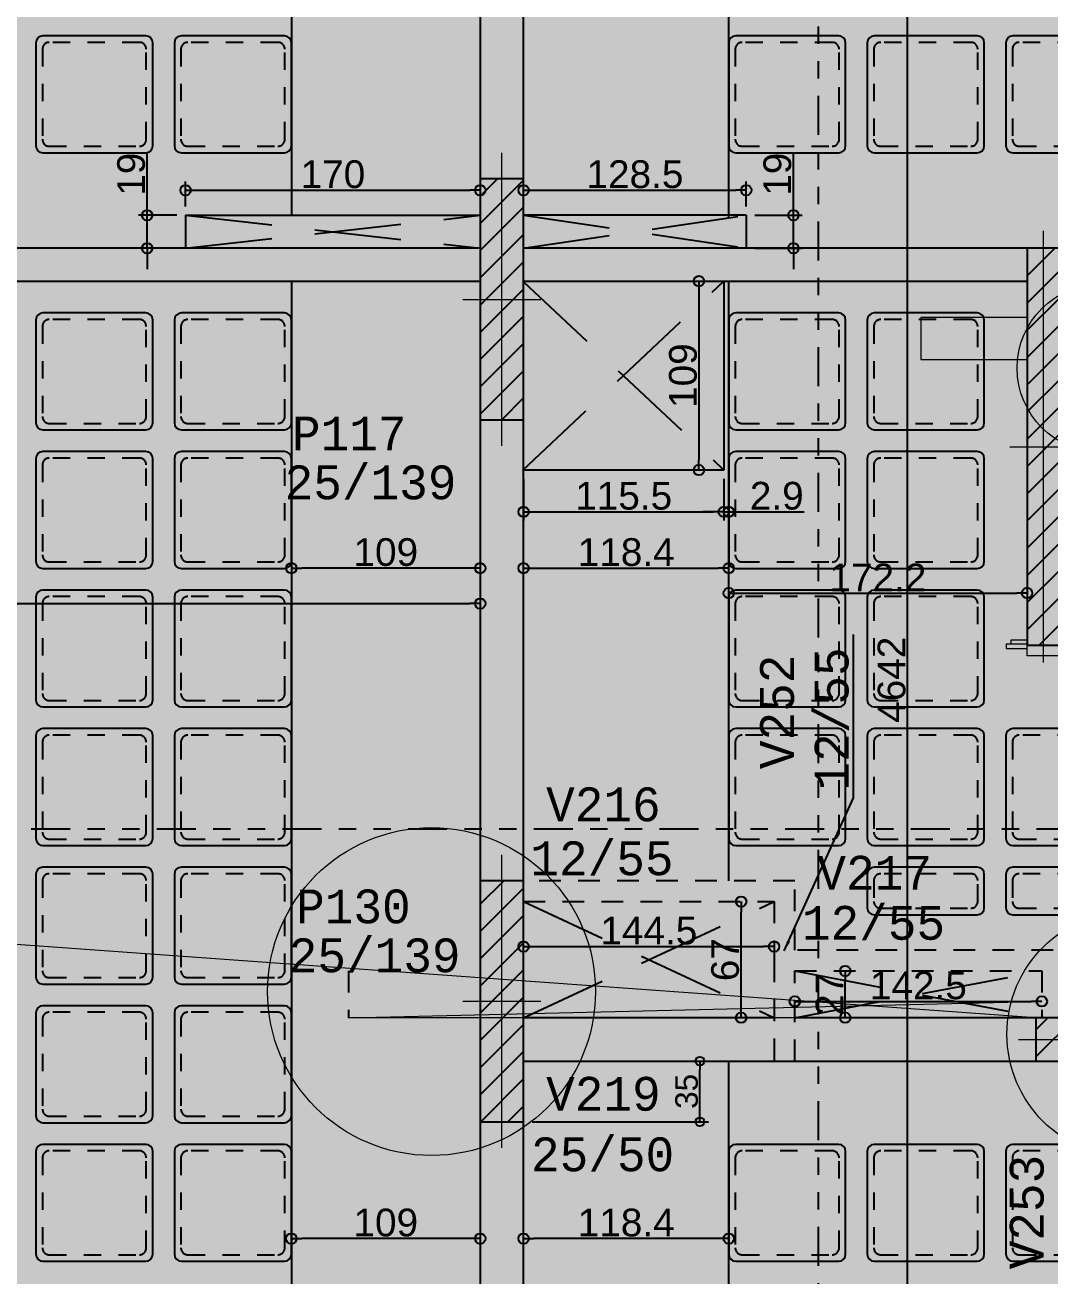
# Model space of a CAD drawing. Header units: millimetres. Extents: x -967 to 563, y -1588 to 506.
# Drawn here: x 53.28 to 59.2, y -248.77 to -241.55 of the extents above; entities that cross this region are included whole.
import ezdxf

# ---------------------------------------------------------------- set-up
doc = ezdxf.new("R2010")
doc.units = ezdxf.units.MM
for name, pattern in [('CYPE_RAYAPUNTOPUNTO', [0.45, 0.225, -0.075, 0, -0.075, 0, -0.075]), ('DASHDOT', [1, 0.5, -0.25, 0, -0.25]), ('ESTILO_TQS_0001', [1, 0.7, -0.3]), ('HIDDEN2', [0.1875, 0.125, -0.0625]), ('TRAZO_HUECO', [0.75, 0.5, -0.25])]:
    doc.linetypes.add(name, pattern=pattern)
for name, color, linetype in [('1', 5, 'Continuous'), ('11', 7, 'Continuous'), ('12', 4, 'Continuous'), ('208', 13, 'Continuous'), ('237', 5, 'Continuous'), ('241', 7, 'TRAZO_HUECO'), ('251', 5, 'Continuous'), ('252', 153, 'ESTILO_TQS_0001'), ('3', 2, 'Continuous'), ('347-XXXX-ARQ-BASE-013-IMPLANTAÇÃO$0$_XREF-ARQ', 7, 'Continuous'), ('8', 7, 'Continuous'), ('9', 7, 'Continuous'), ('A_htc_alv', 7, 'Continuous'), ('COTAS', 1, 'Continuous'), ('EIXOS', 8, 'DASHDOT')]:
    doc.layers.add(name, color=color, linetype=linetype)
doc.layers.add('PILAR_EIXOS', color=1, linetype='Continuous', lineweight=0)
doc.layers.add('PILAR_HACH', color=4, linetype='Continuous', lineweight=0)
doc.styles.add('ARIAL', font='arial.ttf')
doc.styles.add('TQS_LUCIDA_CONSOLE', font='lucon.TTF')
doc.dimstyles.new('AVILLA 100', dxfattribs={"dimtxt": 0.13, "dimasz": 0.05, "dimexe": 0.05, "dimexo": 0.05, "dimgap": 0.01, "dimtad": 3, "dimdec": 0, "dimlfac": 100, "dimzin": 1, "dimdsep": 46, "dimtxsty": 'ARIAL', "dimblk": 'ORIGIN', "dimcen": 1.5, "dimclrd": 10, "dimclre": 10, "dimclrt": 7, "dimadec": 0, "dimazin": 0, "dimtfac": 1, "dimtdec": 0, "dimtmove": 0, "dimatfit": 1, "dimfxl": 1, "dimarcsym": 0})
doc.dimstyles.new('AVILLA 100 2', dxfattribs={"dimtxt": 0.16, "dimasz": 0.06, "dimexe": 0.05, "dimexo": 0.05, "dimgap": 0.01, "dimtad": 3, "dimdec": 1, "dimlfac": 100, "dimzin": 9, "dimdsep": 46, "dimtxsty": 'ARIAL', "dimblk": 'ORIGIN', "dimcen": 1.5, "dimclrd": 10, "dimclre": 10, "dimclrt": 7, "dimadec": 0, "dimazin": 0, "dimtfac": 1, "dimtdec": 1, "dimtmove": 0, "dimatfit": 1, "dimfxl": 1, "dimarcsym": 0})
pattern_1 = [(45, (585.15059, -196.08026), (-0.07857724, 0.07857724), [])]

# ---------------------------------------------------------------- blocks, each defined once
blk = doc.blocks.new('ENCHIMENTO_PISO TERREO')
h = blk.add_hatch(color=9)
h.dxf.hatch_style = 1
h.paths.add_polyline_path([(27.7, 0.14), (27.7, 0.75), (31.15, 0.75), (31.15, 5.14), (24.8495, 5.14), (24.8495, 7.04), (12.06, 7.04), (12.06, 4.64), (4, 4.64), (4, 7.04), (-8.79, 7.04), (-8.7905, 5.14), (-15.09, 5.14), (-15.09, 0.75), (-11.64, 0.75), (-11.64, 0.17), (-11.64, -2.71), (-15.09, -2.71), (-15.09, -9.5), (-8.39, -9.5), (-8.39, -11), (1.35, -11), (1.35, -10.25), (14.71, -10.25), (14.71, -11), (24.45, -11), (24.45, -9.5), (31.15, -9.5), (31.15, -5.11), (27.7, -5.11)])
blk = doc.blocks.new('_VAONER063700637000750007500')
at = {"layer": '251', "color": 8}
for p, q in [((-33.725, 29.725), (-33.725, -29.725)), ((29.725, 33.725), (-29.725, 33.725)), ((33.725, -29.725), (33.725, 29.725)), ((-29.725, -33.725), (29.725, -33.725))]:
    blk.add_line(p, q, dxfattribs=at)
for centre, start, end in [((-29.725, 29.725), 90, 180), ((29.725, 29.725), 0, 90), ((-29.725, -29.725), 180, 270), ((29.725, -29.725), 270, 0)]:
    blk.add_arc(centre, 4, start, end, dxfattribs=at)
at = {"layer": '252', "color": 8}
for p, q in [((25.975, 29.975), (-25.975, 29.975)), ((-29.975, 25.975), (-29.975, -25.975)), ((29.975, -25.975), (29.975, 25.975)), ((-25.975, -29.975), (25.975, -29.975))]:
    blk.add_line(p, q, dxfattribs=at)
for centre, start, end in [((-25.975, 25.975), 90, 180), ((25.975, 25.975), 0, 90), ((-25.975, -25.975), 180, 270), ((25.975, -25.975), 270, 0)]:
    blk.add_arc(centre, 4, start, end, dxfattribs=at)
blk = doc.blocks.new('_VAONER063700237000750007500')
at = {"layer": '251', "color": 8}
for p, q in [((-33.725, 9.725), (-33.725, -9.725)), ((29.725, 13.725), (-29.725, 13.725)), ((33.725, -9.725), (33.725, 9.725)), ((-29.725, -13.725), (29.725, -13.725))]:
    blk.add_line(p, q, dxfattribs=at)
for centre, start, end in [((-29.725, 9.725), 90, 180), ((29.725, 9.725), 0, 90), ((-29.725, -9.725), 180, 270), ((29.725, -9.725), 270, 0)]:
    blk.add_arc(centre, 4, start, end, dxfattribs=at)
at = {"layer": '252', "color": 8}
for p, q in [((25.975, 9.975), (-25.975, 9.975)), ((-29.975, 5.975), (-29.975, -5.975)), ((29.975, -5.975), (29.975, 5.975)), ((-25.975, -9.975), (25.975, -9.975))]:
    blk.add_line(p, q, dxfattribs=at)
for centre, start, end in [((-25.975, 5.975), 90, 180), ((25.975, 5.975), 0, 90), ((-25.975, -5.975), 180, 270), ((25.975, -5.975), 270, 0)]:
    blk.add_arc(centre, 4, start, end, dxfattribs=at)
blk = doc.blocks.new('NERVURADA TÉRREO 1 MODELO 2 (LO) R0')
at = {"layer": '208', "xscale": 0.01, "yscale": 0.01, "zscale": 0.01}
for name, p in [('_VAONER063700637000750007500', (725.8575, -755.1215)), ('_VAONER063700637000750007500', (726.657, -755.1215)), ('_VAONER063700637000750007500', (729.855, -755.1215)), ('_VAONER063700637000750007500', (730.6545, -755.1215)), ('_VAONER063700637000750007500', (731.454, -755.1215)), ('_VAONER063700637000750007500', (725.8575, -756.7205)), ('_VAONER063700637000750007500', (726.657, -756.7205)), ('_VAONER063700637000750007500', (729.855, -756.7205)), ('_VAONER063700637000750007500', (730.6545, -756.7205)), ('_VAONER063700637000750007500', (725.8575, -757.52)), ('_VAONER063700637000750007500', (726.657, -757.52)), ('_VAONER063700637000750007500', (729.855, -757.52)), ('_VAONER063700637000750007500', (730.6545, -757.52)), ('_VAONER063700637000750007500', (725.8575, -758.3195)), ('_VAONER063700637000750007500', (726.657, -758.3195)), ('_VAONER063700637000750007500', (729.855, -758.3195)), ('_VAONER063700637000750007500', (730.6545, -758.3195)), ('_VAONER063700637000750007500', (725.8575, -759.119)), ('_VAONER063700637000750007500', (726.657, -759.119)), ('_VAONER063700637000750007500', (729.855, -759.119)), ('_VAONER063700637000750007500', (730.6545, -759.119)), ('_VAONER063700637000750007500', (731.454, -759.119)), ('_VAONER063700637000750007500', (725.8575, -759.9185)), ('_VAONER063700637000750007500', (726.657, -759.9185)), ('_VAONER063700237000750007500', (730.6545, -759.7185)), ('_VAONER063700237000750007500', (731.454, -759.7185)), ('_VAONER063700637000750007500', (725.8575, -760.718)), ('_VAONER063700637000750007500', (726.657, -760.718)), ('_VAONER063700637000750007500', (725.8575, -761.5175)), ('_VAONER063700637000750007500', (726.657, -761.5175)), ('_VAONER063700637000750007500', (729.855, -761.5175)), ('_VAONER063700637000750007500', (730.6545, -761.5175)), ('_VAONER063700637000750007500', (731.454, -761.5175))]:
    blk.add_blockref(name, p, dxfattribs=at)
blk = doc.blocks.new('_Origin')
at = {"color": 0, "linetype": 'ByBlock', "lineweight": -2}
blk.add_line((0, 0), (-1, 0), dxfattribs=at)
blk.add_circle((0, 0), 0.5, dxfattribs=at)
blk = doc.blocks.new('Eixos do pilar')
at = {"layer": 'PILAR_EIXOS'}
for p, q in [((0, -0.5), (0, 0.5)), ((-0.5, 0), (0.5, 0))]:
    blk.add_line(p, q, dxfattribs=at)
blk = doc.blocks.new('EIXOS DE OBRA TERREO1')
at = {"layer": 'EIXOS', "linetype": 'CYPE_RAYAPUNTOPUNTO'}
for p, q in [((730.0342, -130.4804), (730.0342, -190.271)), ((699.3939, -159.3597), (774.5346, -159.3597))]:
    blk.add_line(p, q, dxfattribs=at)
blk = doc.blocks.new('*D521')
at = {"layer": 'COTAS', "color": 10, "linetype": 'ByBlock', "lineweight": -2, "transparency": 16777216}
blk.add_line((838.6327, -593.7448), (837.5692, -593.7448), dxfattribs=at)
at = {"layer": 'Defpoints', "color": 0, "linetype": 'ByBlock', "transparency": 16777216}
for p in [(837.5092, -593.7448), (837.5092, -593.7448), (838.6927, -593.7448)]:
    blk.add_point(p, dxfattribs=at)
at = {"layer": 'COTAS', "color": 10, "linetype": 'ByBlock', "lineweight": -2, "transparency": 16777216, "xscale": 0.06, "yscale": 0.06, "zscale": 0.06, "rotation": 180}
blk.add_blockref('_Origin', (837.5092, -593.7448), dxfattribs=at)
at = {"layer": 'COTAS', "color": 10, "linetype": 'ByBlock', "lineweight": -2, "transparency": 16777216, "xscale": 0.06, "yscale": 0.06, "zscale": 0.06}
blk.add_blockref('_Origin', (838.6927, -593.7448), dxfattribs=at)
at = {"layer": 'COTAS', "color": 7, "linetype": 'ByBlock', "transparency": 16777216, "insert": (838.101, -593.6531), "char_height": 0.16, "attachment_point": 5, "style": 'ARIAL'}
blk.add_mtext('118.4', dxfattribs=at)
blk = doc.blocks.new('*D784')
at = {"layer": 'COTAS', "color": 10, "linetype": 'ByBlock', "lineweight": -2, "transparency": 16777216}
blk.add_line((839.7245, -613.6704), (839.7245, -567.3704), dxfattribs=at)
at = {"layer": 'Defpoints', "color": 0, "linetype": 'ByBlock', "transparency": 16777216}
for p in [(839.7245, -567.3104), (839.7245, -567.3104), (839.7245, -613.7304)]:
    blk.add_point(p, dxfattribs=at)
at = {"layer": 'COTAS', "color": 10, "linetype": 'ByBlock', "lineweight": -2, "transparency": 16777216, "xscale": 0.06, "yscale": 0.06, "zscale": 0.06}
for p, rotation in [((839.7245, -567.3104), 90), ((839.7245, -613.7304), 270)]:
    blk.add_blockref('_Origin', p, dxfattribs=dict(at, rotation=rotation))
at = {"layer": 'COTAS', "color": 7, "linetype": 'ByBlock', "transparency": 16777216, "insert": (839.6329, -590.5204), "char_height": 0.16, "attachment_point": 5, "rotation": 90, "style": 'ARIAL'}
blk.add_mtext('4642', dxfattribs=at)
blk = doc.blocks.new('*D851')
at = {"layer": 'COTAS', "color": 10, "linetype": 'ByBlock', "lineweight": -2, "transparency": 16777216}
for p, q in [((835.5592, -587.7904), (835.5592, -587.6459)), ((835.6192, -587.6959), (837.1992, -587.6959))]:
    blk.add_line(p, q, dxfattribs=at)
at = {"layer": 'Defpoints', "color": 0, "linetype": 'ByBlock', "transparency": 16777216}
for p in [(837.2592, -587.6959), (837.2592, -587.6959), (835.5592, -587.8404)]:
    blk.add_point(p, dxfattribs=at)
at = {"layer": 'COTAS', "color": 10, "linetype": 'ByBlock', "lineweight": -2, "transparency": 16777216, "xscale": 0.06, "yscale": 0.06, "zscale": 0.06, "rotation": 180}
blk.add_blockref('_Origin', (835.5592, -587.6959), dxfattribs=at)
at = {"layer": 'COTAS', "color": 10, "linetype": 'ByBlock', "lineweight": -2, "transparency": 16777216, "xscale": 0.06, "yscale": 0.06, "zscale": 0.06}
blk.add_blockref('_Origin', (837.2592, -587.6959), dxfattribs=at)
at = {"layer": 'COTAS', "color": 7, "linetype": 'ByBlock', "transparency": 16777216, "insert": (836.4092, -587.6042), "char_height": 0.16, "attachment_point": 5, "style": 'ARIAL'}
blk.add_mtext('170', dxfattribs=at)
blk = doc.blocks.new('*D852')
at = {"layer": 'COTAS', "color": 10, "linetype": 'ByBlock', "lineweight": -2, "transparency": 16777216}
for p, q in [((835.3374, -587.7804), (835.3374, -587.4859)), ((835.5092, -587.8404), (835.2874, -587.8404)), ((835.3374, -588.0304), (835.3374, -587.8404)), ((835.5092, -588.0304), (835.2874, -588.0304)), ((835.3374, -588.0904), (835.3374, -588.1504))]:
    blk.add_line(p, q, dxfattribs=at)
at = {"layer": 'Defpoints', "color": 0, "linetype": 'ByBlock', "transparency": 16777216}
for p in [(835.3374, -587.8404), (835.5592, -587.8404), (835.5592, -588.0304)]:
    blk.add_point(p, dxfattribs=at)
at = {"layer": 'COTAS', "color": 10, "linetype": 'ByBlock', "lineweight": -2, "transparency": 16777216, "xscale": 0.06, "yscale": 0.06, "zscale": 0.06}
for p, rotation in [((835.3374, -587.8404), 270), ((835.3374, -588.0304), 90)]:
    blk.add_blockref('_Origin', p, dxfattribs=dict(at, rotation=rotation))
at = {"layer": 'COTAS', "color": 7, "linetype": 'ByBlock', "transparency": 16777216, "insert": (835.2457, -587.6032), "char_height": 0.16, "attachment_point": 5, "rotation": 90, "style": 'ARIAL'}
blk.add_mtext('19', dxfattribs=at)
blk = doc.blocks.new('*D853')
at = {"layer": 'COTAS', "color": 10, "linetype": 'ByBlock', "lineweight": -2, "transparency": 16777216}
for p, q in [((837.5092, -587.7904), (837.5092, -587.6459)), ((837.5692, -587.6959), (838.7342, -587.6959)), ((838.7942, -587.7904), (838.7942, -587.6459))]:
    blk.add_line(p, q, dxfattribs=at)
at = {"layer": 'Defpoints', "color": 0, "linetype": 'ByBlock', "transparency": 16777216}
for p in [(838.7942, -587.6959), (837.5092, -587.8404), (838.7942, -587.8404)]:
    blk.add_point(p, dxfattribs=at)
at = {"layer": 'COTAS', "color": 10, "linetype": 'ByBlock', "lineweight": -2, "transparency": 16777216, "xscale": 0.06, "yscale": 0.06, "zscale": 0.06, "rotation": 180}
blk.add_blockref('_Origin', (837.5092, -587.6959), dxfattribs=at)
at = {"layer": 'COTAS', "color": 10, "linetype": 'ByBlock', "lineweight": -2, "transparency": 16777216, "xscale": 0.06, "yscale": 0.06, "zscale": 0.06}
blk.add_blockref('_Origin', (838.7942, -587.6959), dxfattribs=at)
at = {"layer": 'COTAS', "color": 7, "linetype": 'ByBlock', "transparency": 16777216, "insert": (838.1517, -587.6042), "char_height": 0.16, "attachment_point": 5, "style": 'ARIAL'}
blk.add_mtext('128.5', dxfattribs=at)
blk = doc.blocks.new('*D854')
at = {"layer": 'COTAS', "color": 10, "linetype": 'ByBlock', "lineweight": -2, "transparency": 16777216}
for p, q in [((839.0655, -587.7804), (839.0655, -587.4859)), ((838.8442, -587.8404), (839.1155, -587.8404)), ((839.0655, -588.0304), (839.0655, -587.8404)), ((838.8442, -588.0304), (839.1155, -588.0304)), ((839.0655, -588.0904), (839.0655, -588.1504))]:
    blk.add_line(p, q, dxfattribs=at)
at = {"layer": 'Defpoints', "color": 0, "linetype": 'ByBlock', "transparency": 16777216}
for p in [(838.7942, -587.8404), (839.0655, -587.8404), (838.7942, -588.0304)]:
    blk.add_point(p, dxfattribs=at)
at = {"layer": 'COTAS', "color": 10, "linetype": 'ByBlock', "lineweight": -2, "transparency": 16777216, "xscale": 0.06, "yscale": 0.06, "zscale": 0.06}
for p, rotation in [((839.0655, -587.8404), 270), ((839.0655, -588.0304), 90)]:
    blk.add_blockref('_Origin', p, dxfattribs=dict(at, rotation=rotation))
at = {"layer": 'COTAS', "color": 7, "linetype": 'ByBlock', "transparency": 16777216, "insert": (838.9738, -587.6032), "char_height": 0.16, "attachment_point": 5, "rotation": 90, "style": 'ARIAL'}
blk.add_mtext('19', dxfattribs=at)
blk = doc.blocks.new('*D855')
at = {"layer": 'COTAS', "color": 10, "linetype": 'ByBlock', "lineweight": -2, "transparency": 16777216}
for p, q in [((837.5092, -589.3604), (837.5092, -589.6012)), ((838.6642, -589.3604), (838.6642, -589.6012)), ((837.5692, -589.5512), (838.6042, -589.5512))]:
    blk.add_line(p, q, dxfattribs=at)
at = {"layer": 'Defpoints', "color": 0, "linetype": 'ByBlock', "transparency": 16777216}
for p in [(837.5092, -589.3104), (838.6642, -589.3104), (838.6642, -589.5512)]:
    blk.add_point(p, dxfattribs=at)
at = {"layer": 'COTAS', "color": 10, "linetype": 'ByBlock', "lineweight": -2, "transparency": 16777216, "xscale": 0.06, "yscale": 0.06, "zscale": 0.06, "rotation": 180}
blk.add_blockref('_Origin', (837.5092, -589.5512), dxfattribs=at)
at = {"layer": 'COTAS', "color": 10, "linetype": 'ByBlock', "lineweight": -2, "transparency": 16777216, "xscale": 0.06, "yscale": 0.06, "zscale": 0.06}
blk.add_blockref('_Origin', (838.6642, -589.5512), dxfattribs=at)
at = {"layer": 'COTAS', "color": 7, "linetype": 'ByBlock', "transparency": 16777216, "insert": (838.0867, -589.4595), "char_height": 0.16, "attachment_point": 5, "style": 'ARIAL'}
blk.add_mtext('115.5', dxfattribs=at)
blk = doc.blocks.new('*D856')
at = {"layer": 'COTAS', "color": 10, "linetype": 'ByBlock', "lineweight": -2, "transparency": 16777216}
for p, q in [((838.6642, -589.3604), (838.6642, -589.6012)), ((838.6927, -589.3604), (838.6927, -589.6012)), ((838.6042, -589.5512), (838.5442, -589.5512)), ((838.6642, -589.5512), (838.6927, -589.5512)), ((838.7527, -589.5512), (839.1271, -589.5512))]:
    blk.add_line(p, q, dxfattribs=at)
at = {"layer": 'Defpoints', "color": 0, "linetype": 'ByBlock', "transparency": 16777216}
for p in [(838.6642, -589.3104), (838.6927, -589.3104), (838.6927, -589.5512)]:
    blk.add_point(p, dxfattribs=at)
at = {"layer": 'COTAS', "color": 10, "linetype": 'ByBlock', "lineweight": -2, "transparency": 16777216, "xscale": 0.06, "yscale": 0.06, "zscale": 0.06}
blk.add_blockref('_Origin', (838.6642, -589.5512), dxfattribs=at)
at = {"layer": 'COTAS', "color": 10, "linetype": 'ByBlock', "lineweight": -2, "transparency": 16777216, "xscale": 0.06, "yscale": 0.06, "zscale": 0.06, "rotation": 180}
blk.add_blockref('_Origin', (838.6927, -589.5512), dxfattribs=at)
at = {"layer": 'COTAS', "color": 7, "linetype": 'ByBlock', "transparency": 16777216, "insert": (838.9699, -589.4595), "char_height": 0.16, "attachment_point": 5, "style": 'ARIAL'}
blk.add_mtext('2.9', dxfattribs=at)
blk = doc.blocks.new('*D857')
at = {"layer": 'COTAS', "color": 10, "linetype": 'ByBlock', "lineweight": -2, "transparency": 16777216}
blk.add_line((838.5211, -588.2804), (838.5211, -589.2504), dxfattribs=at)
at = {"layer": 'Defpoints', "color": 0, "linetype": 'ByBlock', "transparency": 16777216}
for p in [(838.5211, -588.2204), (838.5211, -589.3104), (838.5211, -589.3104)]:
    blk.add_point(p, dxfattribs=at)
at = {"layer": 'COTAS', "color": 10, "linetype": 'ByBlock', "lineweight": -2, "transparency": 16777216, "xscale": 0.06, "yscale": 0.06, "zscale": 0.06}
for p, rotation in [((838.5211, -588.2204), 90), ((838.5211, -589.3104), 270)]:
    blk.add_blockref('_Origin', p, dxfattribs=dict(at, rotation=rotation))
at = {"layer": 'COTAS', "color": 7, "linetype": 'ByBlock', "transparency": 16777216, "insert": (838.4294, -588.7654), "char_height": 0.16, "attachment_point": 5, "rotation": 90, "style": 'ARIAL'}
blk.add_mtext('109', dxfattribs=at)
blk = doc.blocks.new('*D556')
at = {"layer": 'COTAS', "color": 10, "linetype": 'ByBlock', "lineweight": -2, "transparency": 16777216}
blk.add_line((837.5692, -589.8763), (838.6327, -589.8763), dxfattribs=at)
at = {"layer": 'Defpoints', "color": 0, "linetype": 'ByBlock', "transparency": 16777216}
for p in [(837.5092, -589.8763), (838.6927, -589.8763), (838.6927, -589.8763)]:
    blk.add_point(p, dxfattribs=at)
at = {"layer": 'COTAS', "color": 10, "linetype": 'ByBlock', "lineweight": -2, "transparency": 16777216, "xscale": 0.06, "yscale": 0.06, "zscale": 0.06, "rotation": 180}
blk.add_blockref('_Origin', (837.5092, -589.8763), dxfattribs=at)
at = {"layer": 'COTAS', "color": 10, "linetype": 'ByBlock', "lineweight": -2, "transparency": 16777216, "xscale": 0.06, "yscale": 0.06, "zscale": 0.06}
blk.add_blockref('_Origin', (838.6927, -589.8763), dxfattribs=at)
at = {"layer": 'COTAS', "color": 7, "linetype": 'ByBlock', "transparency": 16777216, "insert": (838.101, -589.7846), "char_height": 0.16, "attachment_point": 5, "style": 'ARIAL'}
blk.add_mtext('118.4', dxfattribs=at)
blk = doc.blocks.new('*D557')
at = {"layer": 'COTAS', "color": 10, "linetype": 'ByBlock', "lineweight": -2, "transparency": 16777216}
blk.add_line((837.1992, -589.8763), (836.2292, -589.8763), dxfattribs=at)
at = {"layer": 'Defpoints', "color": 0, "linetype": 'ByBlock', "transparency": 16777216}
for p in [(836.1692, -589.8763), (836.1692, -589.8763), (837.2592, -589.8763)]:
    blk.add_point(p, dxfattribs=at)
at = {"layer": 'COTAS', "color": 10, "linetype": 'ByBlock', "lineweight": -2, "transparency": 16777216, "xscale": 0.06, "yscale": 0.06, "zscale": 0.06, "rotation": 180}
blk.add_blockref('_Origin', (836.1692, -589.8763), dxfattribs=at)
at = {"layer": 'COTAS', "color": 10, "linetype": 'ByBlock', "lineweight": -2, "transparency": 16777216, "xscale": 0.06, "yscale": 0.06, "zscale": 0.06}
blk.add_blockref('_Origin', (837.2592, -589.8763), dxfattribs=at)
at = {"layer": 'COTAS', "color": 7, "linetype": 'ByBlock', "transparency": 16777216, "insert": (836.7142, -589.7846), "char_height": 0.16, "attachment_point": 5, "style": 'ARIAL'}
blk.add_mtext('109', dxfattribs=at)
blk = doc.blocks.new('*D558')
at = {"layer": 'COTAS', "color": 10, "linetype": 'ByBlock', "lineweight": -2, "transparency": 16777216}
blk.add_line((837.1992, -593.7448), (836.2292, -593.7448), dxfattribs=at)
at = {"layer": 'Defpoints', "color": 0, "linetype": 'ByBlock', "transparency": 16777216}
for p in [(836.1692, -593.7448), (836.1692, -593.7448), (837.2592, -593.7448)]:
    blk.add_point(p, dxfattribs=at)
at = {"layer": 'COTAS', "color": 10, "linetype": 'ByBlock', "lineweight": -2, "transparency": 16777216, "xscale": 0.06, "yscale": 0.06, "zscale": 0.06, "rotation": 180}
blk.add_blockref('_Origin', (836.1692, -593.7448), dxfattribs=at)
at = {"layer": 'COTAS', "color": 10, "linetype": 'ByBlock', "lineweight": -2, "transparency": 16777216, "xscale": 0.06, "yscale": 0.06, "zscale": 0.06}
blk.add_blockref('_Origin', (837.2592, -593.7448), dxfattribs=at)
at = {"layer": 'COTAS', "color": 7, "linetype": 'ByBlock', "transparency": 16777216, "insert": (836.7142, -593.6531), "char_height": 0.16, "attachment_point": 5, "style": 'ARIAL'}
blk.add_mtext('109', dxfattribs=at)
blk = doc.blocks.new('*D561')
at = {"layer": 'COTAS', "color": 10, "linetype": 'ByBlock', "lineweight": -2, "transparency": 16777216}
blk.add_line((837.5692, -592.0601), (838.8942, -592.0601), dxfattribs=at)
at = {"layer": 'Defpoints', "color": 0, "linetype": 'ByBlock', "transparency": 16777216}
for p in [(837.5092, -592.0601), (838.9542, -592.0601), (838.9542, -592.0601)]:
    blk.add_point(p, dxfattribs=at)
at = {"layer": 'COTAS', "color": 10, "linetype": 'ByBlock', "lineweight": -2, "transparency": 16777216, "xscale": 0.06, "yscale": 0.06, "zscale": 0.06, "rotation": 180}
blk.add_blockref('_Origin', (837.5092, -592.0601), dxfattribs=at)
at = {"layer": 'COTAS', "color": 10, "linetype": 'ByBlock', "lineweight": -2, "transparency": 16777216, "xscale": 0.06, "yscale": 0.06, "zscale": 0.06}
blk.add_blockref('_Origin', (838.9542, -592.0601), dxfattribs=at)
at = {"layer": 'COTAS', "color": 7, "linetype": 'ByBlock', "transparency": 16777216, "insert": (838.2317, -591.9684), "char_height": 0.16, "attachment_point": 5, "style": 'ARIAL'}
blk.add_mtext('144.5', dxfattribs=at)
blk = doc.blocks.new('*D562')
at = {"layer": 'COTAS', "color": 10, "linetype": 'ByBlock', "lineweight": -2, "transparency": 16777216}
blk.add_line((838.7643, -592.4104), (838.7643, -591.8604), dxfattribs=at)
at = {"layer": 'Defpoints', "color": 0, "linetype": 'ByBlock', "transparency": 16777216}
for p in [(838.7643, -591.8004), (838.7643, -591.8004), (838.7643, -592.4704)]:
    blk.add_point(p, dxfattribs=at)
at = {"layer": 'COTAS', "color": 10, "linetype": 'ByBlock', "lineweight": -2, "transparency": 16777216, "xscale": 0.06, "yscale": 0.06, "zscale": 0.06}
for p, rotation in [((838.7643, -591.8004), 90), ((838.7643, -592.4704), 270)]:
    blk.add_blockref('_Origin', p, dxfattribs=dict(at, rotation=rotation))
at = {"layer": 'COTAS', "color": 7, "linetype": 'ByBlock', "transparency": 16777216, "insert": (838.6726, -592.1354), "char_height": 0.16, "attachment_point": 5, "rotation": 90, "style": 'ARIAL'}
blk.add_mtext('67', dxfattribs=at)
blk = doc.blocks.new('*D563')
at = {"layer": 'COTAS', "color": 10, "linetype": 'ByBlock', "lineweight": -2, "transparency": 16777216}
blk.add_line((839.1342, -592.3765), (840.4392, -592.3765), dxfattribs=at)
at = {"layer": 'Defpoints', "color": 0, "linetype": 'ByBlock', "transparency": 16777216}
for p in [(839.0742, -592.3765), (840.4992, -592.3765), (840.4992, -592.3765)]:
    blk.add_point(p, dxfattribs=at)
at = {"layer": 'COTAS', "color": 10, "linetype": 'ByBlock', "lineweight": -2, "transparency": 16777216, "xscale": 0.06, "yscale": 0.06, "zscale": 0.06, "rotation": 180}
blk.add_blockref('_Origin', (839.0742, -592.3765), dxfattribs=at)
at = {"layer": 'COTAS', "color": 10, "linetype": 'ByBlock', "lineweight": -2, "transparency": 16777216, "xscale": 0.06, "yscale": 0.06, "zscale": 0.06}
blk.add_blockref('_Origin', (840.4992, -592.3765), dxfattribs=at)
at = {"layer": 'COTAS', "color": 7, "linetype": 'ByBlock', "transparency": 16777216, "insert": (839.7867, -592.2848), "char_height": 0.16, "attachment_point": 5, "style": 'ARIAL'}
blk.add_mtext('142.5', dxfattribs=at)
blk = doc.blocks.new('*D566')
at = {"layer": 'COTAS', "color": 10, "linetype": 'ByBlock', "lineweight": -2, "transparency": 16777216}
blk.add_line((839.3648, -592.4104), (839.3648, -592.2604), dxfattribs=at)
at = {"layer": 'Defpoints', "color": 0, "linetype": 'ByBlock', "transparency": 16777216}
for p in [(839.3648, -592.2004), (839.3648, -592.2004), (839.3648, -592.4704)]:
    blk.add_point(p, dxfattribs=at)
at = {"layer": 'COTAS', "color": 10, "linetype": 'ByBlock', "lineweight": -2, "transparency": 16777216, "xscale": 0.06, "yscale": 0.06, "zscale": 0.06}
for p, rotation in [((839.3648, -592.2004), 90), ((839.3648, -592.4704), 270)]:
    blk.add_blockref('_Origin', p, dxfattribs=dict(at, rotation=rotation))
at = {"layer": 'COTAS', "color": 7, "linetype": 'ByBlock', "transparency": 16777216, "insert": (839.2745, -592.3354), "char_height": 0.16, "attachment_point": 5, "rotation": 90, "style": 'ARIAL'}
blk.add_mtext('27', dxfattribs=at)
blk = doc.blocks.new('*D567')
at = {"layer": 'COTAS', "color": 10, "linetype": 'ByBlock', "lineweight": -2, "transparency": 16777216}
blk.add_line((822.4142, -590.0811), (837.1992, -590.0811), dxfattribs=at)
at = {"layer": 'Defpoints', "color": 0, "linetype": 'ByBlock', "transparency": 16777216}
for p in [(822.3542, -590.0811), (837.2592, -590.0811), (837.2592, -590.0811)]:
    blk.add_point(p, dxfattribs=at)
at = {"layer": 'COTAS', "color": 10, "linetype": 'ByBlock', "lineweight": -2, "transparency": 16777216, "xscale": 0.06, "yscale": 0.06, "zscale": 0.06, "rotation": 180}
blk.add_blockref('_Origin', (822.3542, -590.0811), dxfattribs=at)
at = {"layer": 'COTAS', "color": 10, "linetype": 'ByBlock', "lineweight": -2, "transparency": 16777216, "xscale": 0.06, "yscale": 0.06, "zscale": 0.06}
blk.add_blockref('_Origin', (837.2592, -590.0811), dxfattribs=at)
at = {"layer": 'COTAS', "color": 7, "linetype": 'ByBlock', "transparency": 16777216, "insert": (829.8067, -589.9894), "char_height": 0.16, "attachment_point": 5, "style": 'ARIAL'}
blk.add_mtext('1490.5', dxfattribs=at)
blk = doc.blocks.new('*D568')
at = {"layer": 'COTAS', "color": 10, "linetype": 'ByBlock', "lineweight": -2, "transparency": 16777216}
blk.add_line((838.7527, -590.0202), (840.3542, -590.0202), dxfattribs=at)
at = {"layer": 'Defpoints', "color": 0, "linetype": 'ByBlock', "transparency": 16777216}
for p in [(838.6927, -590.0202), (840.4142, -590.0202), (840.4142, -590.0202)]:
    blk.add_point(p, dxfattribs=at)
at = {"layer": 'COTAS', "color": 10, "linetype": 'ByBlock', "lineweight": -2, "transparency": 16777216, "xscale": 0.06, "yscale": 0.06, "zscale": 0.06, "rotation": 180}
blk.add_blockref('_Origin', (838.6927, -590.0202), dxfattribs=at)
at = {"layer": 'COTAS', "color": 10, "linetype": 'ByBlock', "lineweight": -2, "transparency": 16777216, "xscale": 0.06, "yscale": 0.06, "zscale": 0.06}
blk.add_blockref('_Origin', (840.4142, -590.0202), dxfattribs=at)
at = {"layer": 'COTAS', "color": 7, "linetype": 'ByBlock', "transparency": 16777216, "insert": (839.5535, -589.9299), "char_height": 0.16, "attachment_point": 5, "style": 'ARIAL'}
blk.add_mtext('172.2', dxfattribs=at)
blk = doc.blocks.new('*D954')
at = {"layer": 'Defpoints', "color": 0, "transparency": 16777216}
for p in [(56.1607, -247.5321), (57.1781, -247.5321), (56.1607, -247.8821)]:
    blk.add_point(p, dxfattribs=at)
at = {"layer": 'PILAR_HACH', "color": 10, "lineweight": -2, "transparency": 16777216}
for p, q in [((56.2107, -247.5321), (57.2281, -247.5321)), ((57.1781, -247.8321), (57.1781, -247.5821)), ((56.2107, -247.8821), (57.2281, -247.8821))]:
    blk.add_line(p, q, dxfattribs=at)
at = {"layer": 'PILAR_HACH', "color": 10, "lineweight": -2, "transparency": 16777216, "xscale": 0.05, "yscale": 0.05, "zscale": 0.05}
for p, rotation in [((57.1781, -247.5321), 90), ((57.1781, -247.8821), 270)]:
    blk.add_blockref('_Origin', p, dxfattribs=dict(at, rotation=rotation))
at = {"layer": 'PILAR_HACH', "color": 7, "transparency": 16777216, "insert": (57.1017, -247.7071), "char_height": 0.13, "attachment_point": 5, "rotation": 90, "style": 'ARIAL'}
blk.add_mtext('35', dxfattribs=at)
blk = doc.blocks.new('COTAS TÉRREO (LO) R0')
at = {"layer": 'COTAS', "linetype": 'ByBlock'}
for base, p1, p2, picture, middle in [((839.7245, -567.3104), (839.7245, -613.7304), (839.7245, -567.3104), '*D784', (839.6329, -590.5204)), ((835.3374, -587.8404), (835.5592, -588.0304), (835.5592, -587.8404), '*D852', (835.2457, -587.6032)), ((839.0655, -587.8404), (838.7942, -588.0304), (838.7942, -587.8404), '*D854', (838.9738, -587.6032)), ((838.5211, -589.3104), (838.5211, -588.2204), (838.5211, -589.3104), '*D857', (838.4294, -588.7654)), ((838.7643, -591.8004), (838.7643, -592.4704), (838.7643, -591.8004), '*D562', (838.6726, -592.1354)), ((839.3648, -592.2004), (839.3648, -592.4704), (839.3648, -592.2004), '*D566', (839.2745, -592.3354))]:
    dim = blk.add_linear_dim(base=base, p1=p1, p2=p2, angle=90, dimstyle='AVILLA 100 2', dxfattribs=at)
    dim.commit()
    dim.dimension.update_dxf_attribs({"geometry": picture, "text_midpoint": middle})
for base, p1, p2, picture, middle in [((837.2592, -587.6959), (835.5592, -587.8404), (837.2592, -587.6959), '*D851', (836.4092, -587.6042)), ((838.7942, -587.6959), (837.5092, -587.8404), (838.7942, -587.8404), '*D853', (838.1517, -587.6042)), ((838.6642, -589.5512), (837.5092, -589.3104), (838.6642, -589.3104), '*D855', (838.0867, -589.4595)), ((838.6927448012, -589.5511908059), (838.6642448012, -589.3103861132), (838.6927448012, -589.3103861132), '*D856', (838.9699207903, -589.4594991278)), ((836.1692, -589.8763), (837.2592, -589.8763), (836.1692, -589.8763), '*D557', (836.7142, -589.7846)), ((838.6927448012, -589.8762800122), (837.5092448012, -589.8762800122), (838.6927448012, -589.8762800122), '*D556', (838.1009948012, -589.7845883341)), ((840.4142448012, -590.0201861009), (838.6927448012, -590.0201861009), (840.4142448012, -590.0201861009), '*D568', (839.5534948012, -589.9298586794)), ((837.2592, -590.0811), (822.3542, -590.0811), (837.2592, -590.0811), '*D567', (829.8067, -589.9894)), ((838.9542, -592.0601), (837.5092, -592.0601), (838.9542, -592.0601), '*D561', (838.2317, -591.9684)), ((840.4992, -592.3765), (839.0742, -592.3765), (840.4992, -592.3765), '*D563', (839.7867, -592.2848)), ((836.1692, -593.7448), (837.2592, -593.7448), (836.1692, -593.7448), '*D558', (836.7142, -593.6531)), ((837.509244801, -593.744820625), (838.692744804, -593.744820625), (837.509244801, -593.744820625), '*D521', (838.100994803, -593.653128947))]:
    dim = blk.add_linear_dim(base=base, p1=p1, p2=p2, dimstyle='AVILLA 100 2', dxfattribs=at)
    dim.commit()
    dim.dimension.update_dxf_attribs({"geometry": picture, "text_midpoint": middle})

msp = doc.modelspace()

# ---------------------------------------------------------------- hatches: boundary and pattern name
at = {"linetype": 'ByBlock'}
h = msp.add_hatch(dxfattribs=at)
h.set_pattern_fill('ANSI31', color=4, scale=0.035)
h.set_pattern_definition(pattern_1)
h.paths.add_polyline_path([(55.9107, -243.8321), (56.1607, -243.8321), (56.1607, -242.4421), (55.9107, -242.4421)])
h = msp.add_hatch(dxfattribs=at)
h.set_pattern_fill('ANSI31', color=4, scale=0.035)
h.set_pattern_definition(pattern_1)
h.paths.add_polyline_path([(59.0657, -245.1321), (59.2557, -245.1321), (59.2557, -242.8421), (59.0657, -242.8421)])
h = msp.add_hatch(dxfattribs=at)
h.set_pattern_fill('ANSI31', color=4, scale=0.035)
h.set_pattern_definition(pattern_1)
h.paths.add_polyline_path([(55.9107, -247.8821), (56.1607, -247.8821), (56.1607, -246.4921), (55.9107, -246.4921)])
h = msp.add_hatch(dxfattribs=at)
h.set_pattern_fill('ANSI31', color=4, scale=0.035)
h.set_pattern_definition(pattern_1)
h.paths.add_polyline_path([(59.1157, -247.5321), (60.3157, -247.5321), (60.3157, -247.2821), (59.1157, -247.2821)])
at = {"layer": 'A_htc_alv', "linetype": 'ByBlock'}
h = msp.add_hatch(color=60, dxfattribs=at)
h.dxf.hatch_style = 1
h.paths.add_polyline_path([(61.4557, -246.8921), (57.7257, -246.8921), (57.7257, -246.4921), (56.1607, -246.4921), (56.1607, -246.6121), (57.6057, -246.6121), (57.6057, -247.5321), (57.7257, -247.5321), (57.7257, -247.0121), (59.1507, -247.0121), (59.1507, -247.2821), (59.2707, -247.2821), (59.2707, -247.0121), (60.0507, -247.0121), (60.0507, -247.2821), (60.1707, -247.2821), (60.1707, -247.0121), (61.3357, -247.0121), (61.3357, -247.5321), (61.4557, -247.5321)])

# ---------------------------------------------------------------- linework, layer by layer
at = {"layer": '1'}
for points in [[(57.3442, -242.6644), (57.3442, -236.6946), (54.8207, -236.6946), (54.8207, -242.6521)], [(55.9107, -239.7319), (55.9107, -242.4421)], [(56.1607, -242.4421), (56.1607, -239.7319)], [(55.9107, -242.8421), (50.2357, -242.8421)], [(59.0657, -242.8421), (56.1607, -242.8421)], [(57.363, -242.8421), (57.363, -242.8299)], [(50.2357, -243.0321), (55.9107, -243.0321)], [(54.8207, -243.0321), (54.8207, -252.2319)], [(56.1607, -243.0321), (59.0657, -243.0321)], [(57.3442, -246.4921), (57.3442, -243.0321)], [(55.9107, -243.8321), (55.9107, -246.4921)], [(56.1607, -246.4921), (56.1607, -243.8321)], [(57.6057, -247.2821), (56.1607, -247.2821)], [(59.1157, -247.2821), (57.7257, -247.2821)], [(56.1607, -247.5321), (57.6657, -247.5321)], [(57.3442, -254.0091), (57.3442, -247.5321)], [(57.6657, -247.5321), (59.1157, -247.5321)], [(55.9107, -247.8821), (55.9107, -250.6821)], [(56.1607, -250.6821), (56.1607, -247.8821)]]:
    msp.add_lwpolyline(points, dxfattribs=at)
at = {"layer": '1', "linetype": 'HIDDEN2'}
for points in [[(57.7257, -246.4921), (56.1607, -246.4921)], [(57.7257, -246.8921), (57.7257, -246.4921)], [(56.1607, -246.6121), (57.6057, -246.6121)], [(57.6057, -246.6121), (57.6057, -246.9521)], [(59.2157, -246.8921), (57.7257, -246.8921)], [(57.6057, -246.9521), (57.6057, -247.5321)], [(55.1507, -247.0121), (55.1507, -247.2821)], [(57.7257, -247.5321), (57.7257, -247.0121)], [(57.7257, -247.0121), (59.1507, -247.0121)], [(59.1507, -247.0121), (59.1507, -247.2821)]]:
    msp.add_lwpolyline(points, dxfattribs=at)
at = {"layer": '237'}
for p, q in [((54.2107, -242.6521), (54.2107, -242.8421)), ((54.2107, -242.6521), (55.9107, -242.6521)), ((57.4457, -242.6521), (56.1607, -242.6521)), ((57.4457, -242.6521), (57.4457, -242.8421)), ((57.3157, -243.0321), (57.3157, -244.1221)), ((57.3157, -244.1221), (56.1557, -244.1221))]:
    msp.add_line(p, q, dxfattribs=at)
at = {"layer": '241'}
for p, q in [((54.2107, -242.8421), (55.9107, -242.6521)), ((54.2107, -242.6521), (55.9107, -242.8421)), ((56.1607, -242.8421), (57.4457, -242.6521)), ((56.1607, -242.6521), (57.4457, -242.8421)), ((56.1557, -244.1221), (57.3157, -243.0321)), ((56.1607, -243.0368), (57.3157, -244.1221)), ((56.1607, -247.2821), (57.6057, -246.6121)), ((56.1607, -246.6121), (57.6057, -247.2821)), ((57.7257, -247.2821), (59.1507, -247.0121)), ((57.7257, -247.0121), (59.1507, -247.2821))]:
    msp.add_line(p, q, dxfattribs=at)
at = {"layer": '3'}
for points in [[(55.9107, -243.8321), (56.1607, -243.8321), (56.1607, -242.4421), (55.9107, -242.4421), (55.9107, -243.8321)], [(59.0657, -245.1321), (59.2557, -245.1321), (59.2557, -242.8421), (59.0657, -242.8421), (59.0657, -245.1321)], [(55.9107, -247.8821), (56.1607, -247.8821), (56.1607, -246.4921), (55.9107, -246.4921), (55.9107, -247.8821)], [(59.1157, -247.5321), (60.3157, -247.5321), (60.3157, -247.2821), (59.1157, -247.2821), (59.1157, -247.5321)]]:
    msp.add_lwpolyline(points, dxfattribs=at)
at = {"layer": 'PILAR_HACH', "color": 2}
for p, q in [((59.1157, -247.2821), (48.1439, -246.4955)), ((55.1507, -247.2821), (59.1157, -247.1883)), ((59.1507, -247.2821), (55.1507, -247.2821))]:
    msp.add_line(p, q, dxfattribs=at)
for points in [[(59.0657, -243.2414), (58.4532, -243.2414), (58.4532, -243.4843), (59.0657, -243.4843)], [(59.0657, -245.1258), (58.9443, -245.1258), (58.9443, -245.1521), (59.0657, -245.1521)], [(59.0657, -245.1258), (58.9741, -245.1258), (58.9741, -245.1012), (59.0657, -245.1012)], [(59.0657, -245.1321), (59.2563, -245.1321), (59.2563, -245.1943), (59.0657, -245.1943)]]:
    msp.add_lwpolyline(points, close=True, dxfattribs=at)
for centre, radius in [((59.4951, -243.5336), 0.4866), ((55.6296, -247.1313), 0.946)]:
    msp.add_circle(centre, radius, dxfattribs=at)
at = {"layer": 'PILAR_HACH', "color": 6}
msp.add_circle((59.6604, -247.3773), 0.711, dxfattribs=at)

# ---------------------------------------------------------------- block references
at = {"color": 9, "linetype": 'ByBlock'}
msp.add_blockref('EIXOS DE OBRA TERREO1', (-672.1735, -86.8324), dxfattribs=at)
at = {"layer": '347-XXXX-ARQ-BASE-013-IMPLANTAÇÃO$0$_XREF-ARQ'}
msp.add_blockref('ENCHIMENTO_PISO TERREO', (59.2557, -242.9819), dxfattribs=at)
at = {"layer": 'COTAS', "color": 6, "linetype": 'ByBlock'}
msp.add_blockref('COTAS TÉRREO (LO) R0', (-781.3485, 345.1883), dxfattribs=at)
at = {"layer": 'COTAS', "color": 40, "linetype": 'ByBlock', "true_color": 0xf8d731}
msp.add_blockref('NERVURADA TÉRREO 1 MODELO 2 (LO) R0', (-672.1735, 513.1676), dxfattribs=at)
at = {"layer": 'PILAR_EIXOS'}
for p, xscale, yscale in [((56.0357, -243.1371), 0.45, 1.69), ((59.1607, -243.9871), 0.39, 2.49), ((56.0357, -247.1871), 0.45, 1.69)]:
    msp.add_blockref('Eixos do pilar', p, dxfattribs=dict(at, xscale=xscale, yscale=yscale))
at = {"layer": 'PILAR_EIXOS', "xscale": 0.45, "yscale": 1.4, "rotation": 270}
msp.add_blockref('Eixos do pilar', (59.7157, -247.4071), dxfattribs=at)

# ---------------------------------------------------------------- texts
at = {"layer": '11', "linetype": 'Continuous', "style": 'TQS_LUCIDA_CONSOLE'}
msp.add_text('12/55', height=0.195, rotation=90, dxfattribs=at).set_placement((58.0353, -245.9713))
for s, p in [('12/55', (56.1998, -246.4596)), ('12/55', (57.7664, -246.8321)), ('25/50', (56.2035, -248.1678))]:
    msp.add_text(s, height=0.195, dxfattribs=at).set_placement(p)
at = {"layer": '12', "linetype": 'Continuous', "style": 'TQS_LUCIDA_CONSOLE'}
for p in [(54.7818, -244.2906), (54.8056, -247.0196)]:
    msp.add_text('25/139', height=0.195, dxfattribs=at).set_placement(p)
at = {"layer": '8', "linetype": 'Continuous', "style": 'TQS_LUCIDA_CONSOLE'}
for s, p in [('V252', (57.7203, -245.8476)), ('V253', (59.161, -248.7337))]:
    msp.add_text(s, height=0.195, rotation=90, dxfattribs=at).set_placement(p)
for s, p in [('V216', (56.2907, -246.1483)), ('V217', (57.8557, -246.5431)), ('V219', (56.2907, -247.8185))]:
    msp.add_text(s, height=0.195, dxfattribs=at).set_placement(p)
at = {"layer": '9', "linetype": 'Continuous', "style": 'TQS_LUCIDA_CONSOLE'}
for s, p in [('P117', (54.8243, -244.0082)), ('P130', (54.8481, -246.7373))]:
    msp.add_text(s, height=0.195, dxfattribs=at).set_placement(p)

# ---------------------------------------------------------------- dimensions: what is measured, and where the dimension line sits
at = {"layer": 'PILAR_HACH', "color": 2}
dim = msp.add_linear_dim(base=(57.1781, -247.5321), p1=(56.1607, -247.8821), p2=(56.1607, -247.5321), angle=90, dimstyle='AVILLA 100', override={"dimfxl": 0.18, "dimarcsym": 1}, dxfattribs=at)
dim.commit()
dim.dimension.update_dxf_attribs({"geometry": '*D954', "text_midpoint": (57.1017, -247.7071)})

# ---------------------------------------------------------------- leaders
at = {"layer": 'COTAS'}
msp.add_leader([(57.6647, -246.8959), (58.0634, -246.0127), (58.0634, -245.0718)], dimstyle='AVILLA 100 2', dxfattribs=at)

doc.saveas('drawing.dxf')
